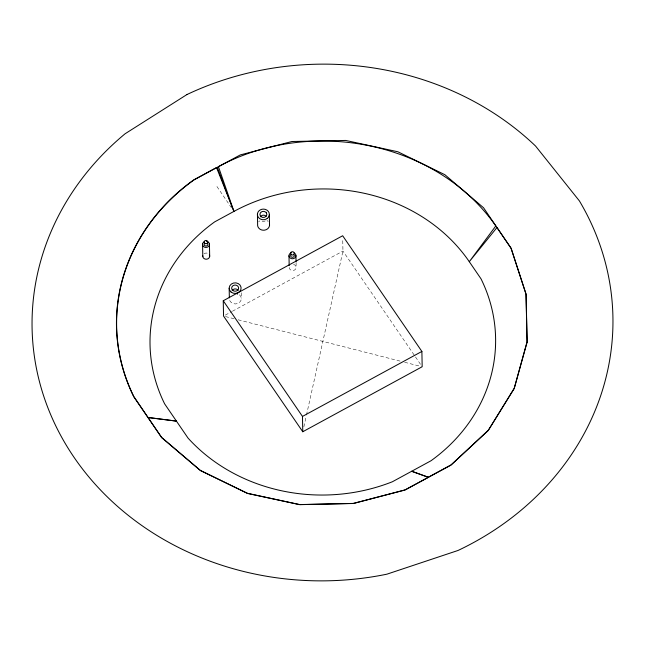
<?xml version="1.0" encoding="UTF-8"?>
<svg xmlns="http://www.w3.org/2000/svg" width="645" height="645" viewBox="0 0 645 645"><rect width="100%" height="100%" fill="white"/><g stroke="black" fill="none" stroke-linecap="round" stroke-linejoin="round"><path stroke-width="0.48" stroke-dasharray="3.23 2.42" d="M303.86 426.837L306.262 416.033M306.48 415.049L342.955 251.066L342.721 238.626M225.315 315.107L231.507 311.737M232.394 311.253L342.955 251.066L421.048 365.086M225.492 316.566L234.256 318.799M238.15 319.791L400.755 361.281M404.649 362.272L421.201 366.497M216.93 186.518L231.676 208.085M296.071 262.442L296.16 267.344M241.206 292.774L241.319 298.506M239.472 294.789A5.974 5.313 -1.1 0 1 237.755 303.497A5.974 5.313 -1.1 0 1 229.37 298.788M258.685 221.888A5.974 5.313 -1.1 0 1 259.742 220.864M267.006 220.55A5.974 5.313 -1.1 0 1 268.159 221.485M204.062 253.735A3.467 3.088 -1.1 0 1 208.287 253.646M293.515 264.418A3.475 3.088 -1.1 0 1 295.982 268.409A3.475 3.088 -1.1 0 1 291.29 270.263A3.475 3.088 -1.1 0 1 289.645 265.958M237.723 294.112A3.475 3.088 -1.1 0 1 237.021 294.62M265.256 220.896A3.475 3.088 -1.1 0 1 261.781 220.977"/><path stroke-width="0.97" d="M233.942 211.399L214.656 221.88A172.812 153.703 -1.1 0 0 164.636 403.859L188.034 438.076A172.812 153.703 -1.1 0 0 392.402 481.75L430.965 460.78A172.812 153.703 -1.1 0 0 480.993 278.801L469.286 261.693A171.336 152.389 -1.1 0 0 233.942 211.399L216.51 167.539L193.524 180.036A206.005 183.22 -1.1 0 0 133.894 396.965L161.79 437.745L200.635 470.673L247.777 493.49L300.006 504.656L353.774 503.398L405.399 489.813L428.385 477.316L411.679 471.261L428.336 477.236L451.307 464.755L488.483 430.062L514.339 388.048L527.118 341.56L525.949 293.765L510.913 247.922L496.972 227.54L469.286 261.693L495.82 225.935C435.488 139.909 309.028 117.495 218.421 166.652L233.942 211.399L217.26 167.337M223.251 300.755L342.664 235.756L421.886 351.436L422.177 366.739L302.771 431.747L223.549 316.066L223.251 300.755L302.473 416.436L302.771 431.747M302.473 416.436L421.886 351.436M147.939 417.5L176.44 421.112L148.036 417.476M266.087 216.277L265.853 216.019A3.475 3.088 -1.1 0 0 260.403 216.785M295.934 255.581L296.047 261.459M288.992 255.751L289.178 265.547M269.328 214.858L269.529 225.355M257.428 213.979L257.629 224.476A5.974 5.313 -1.1 0 0 258.161 227.185L259 228.354A5.974 5.313 -1.1 0 0 266.103 229.725L267.417 228.975A5.974 5.313 -1.1 0 0 269.465 223.976M229.169 288.283L229.354 297.829M209.44 243.899L209.681 256.468M202.554 244.044L202.804 256.613M209.407 254.888A3.467 3.088 -1.1 0 1 206.755 259.185A3.467 3.088 -1.1 0 1 202.78 255.807M291.153 254.541A1.838 1.637 -1.1 0 0 294.209 253.735A1.838 1.637 -1.1 0 0 291.903 251.784A1.838 1.637 -1.1 0 0 291.153 254.541A1.838 1.637 -1.1 0 0 291.193 256.847A1.838 1.637 -1.1 0 0 293.789 256.791A1.838 1.637 -1.1 0 0 293.733 254.477M204.691 243.254A1.838 1.637 -1.1 0 0 207.746 242.447A1.838 1.637 -1.1 0 0 205.449 240.496A1.838 1.637 -1.1 0 0 204.691 243.254A1.838 1.637 -1.1 0 0 204.731 245.56A1.838 1.637 -1.1 0 0 207.335 245.495A1.838 1.637 -1.1 0 0 207.279 243.189M206.392 241.303A3.467 3.088 -1.1 0 1 209.117 245.729A3.467 3.088 -1.1 0 1 203.498 246.511A3.467 3.088 -1.1 0 1 204.618 241.553M294.136 252.945A3.475 3.088 -1.1 0 1 294.975 257.79A3.475 3.088 -1.1 0 1 289.492 257.282A3.475 3.088 -1.1 0 1 291.492 252.703M232.168 290.516A3.475 3.088 -1.1 0 1 238.182 290.371M527.086 342.302L514.113 388.75L488.088 430.683L450.766 465.247L404.713 490.079L353.057 503.495L299.312 504.567L247.156 493.24L200.127 470.278L161.444 437.246L133.733 396.385A205.908 183.132 -1.1 0 1 194.234 179.753L240.287 154.921L291.943 141.505L345.688 140.433L397.844 151.76L444.873 174.722L483.557 207.763L511.267 248.615L526.118 294.507L527.086 342.302M186.969 94.533L125.098 133.765A290.476 258.355 -1.1 0 0 65.597 444.082A290.476 258.355 -1.1 0 0 386.919 574.171L458.031 550.467A290.476 258.355 -1.1 0 0 579.404 200.917L535.576 146.06A290.476 258.355 -1.1 0 0 186.969 94.533M267.215 218.47L265.901 219.219A5.974 5.313 -1.1 0 1 258.798 217.849L257.96 216.688A5.974 5.313 -1.1 0 1 260.387 209.827A5.974 5.313 -1.1 0 1 268.272 211.35A5.974 5.313 -1.1 0 1 267.215 218.47M266.345 212.802L265.78 212.173A3.475 3.088 -1.1 0 0 260.411 216.035L260.975 216.656A3.475 3.088 -1.1 0 0 266.345 212.802M231.015 292A5.974 5.313 -1.1 0 0 240.948 289.379A5.974 5.313 -1.1 0 0 233.466 283.05A5.974 5.313 -1.1 0 0 231.015 292M232.74 290.387A3.475 3.088 -1.1 0 0 238.513 288.863A3.475 3.088 -1.1 0 0 234.167 285.179A3.475 3.088 -1.1 0 0 232.74 290.387"/></g></svg>
